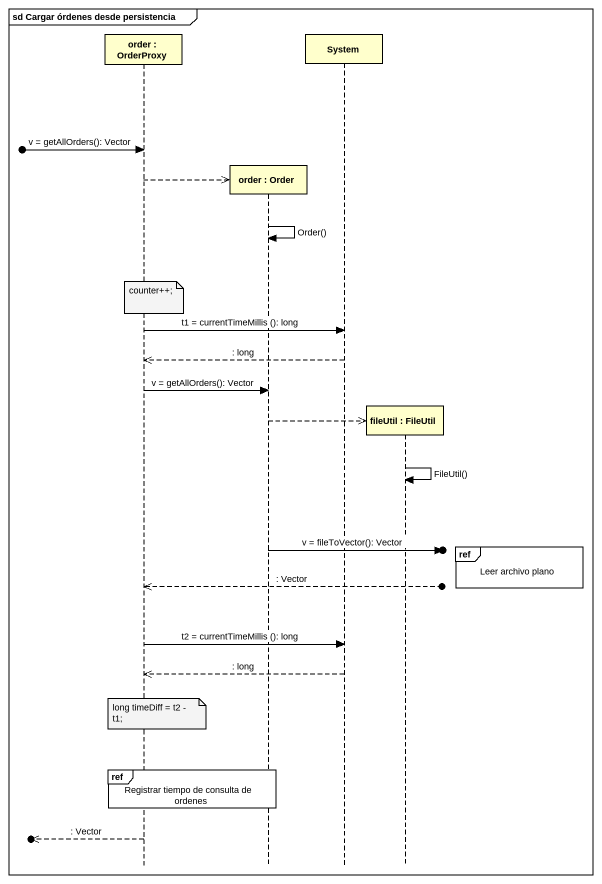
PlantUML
@startuml
mainframe sd Cargar órdenes desde persistencia
hide footbox
participant "order : OrderProxy" as order
participant "order : Order" as order_2
participant System
participant "fileUtil : FileUtil" as fileUtil

[o-> order : v = getAllOrders(): Vector
order -->> order_2 **
order_2 -> order_2 : Order()
note over order : counter++;
order -> System : t1 = currentTimeMillis (): long
System -->> order : : long
order -> order_2 : v = getAllOrders(): Vector
order_2 -->> fileUtil **
fileUtil -> fileUtil : FileUtil()
ref over fileUtil : Leer archivo plano
order_2 ->o] : v = fileToVector(): Vector
order <<--o] : : Vector
order -> System : t2 = currentTimeMillis (): long
System -->> order : : long
note over order : long timeDiff = t2 - t1;
ref over order, order_2 : Registrar tiempo de consulta de ordenes
[o<<-- order : : Vector
@enduml
